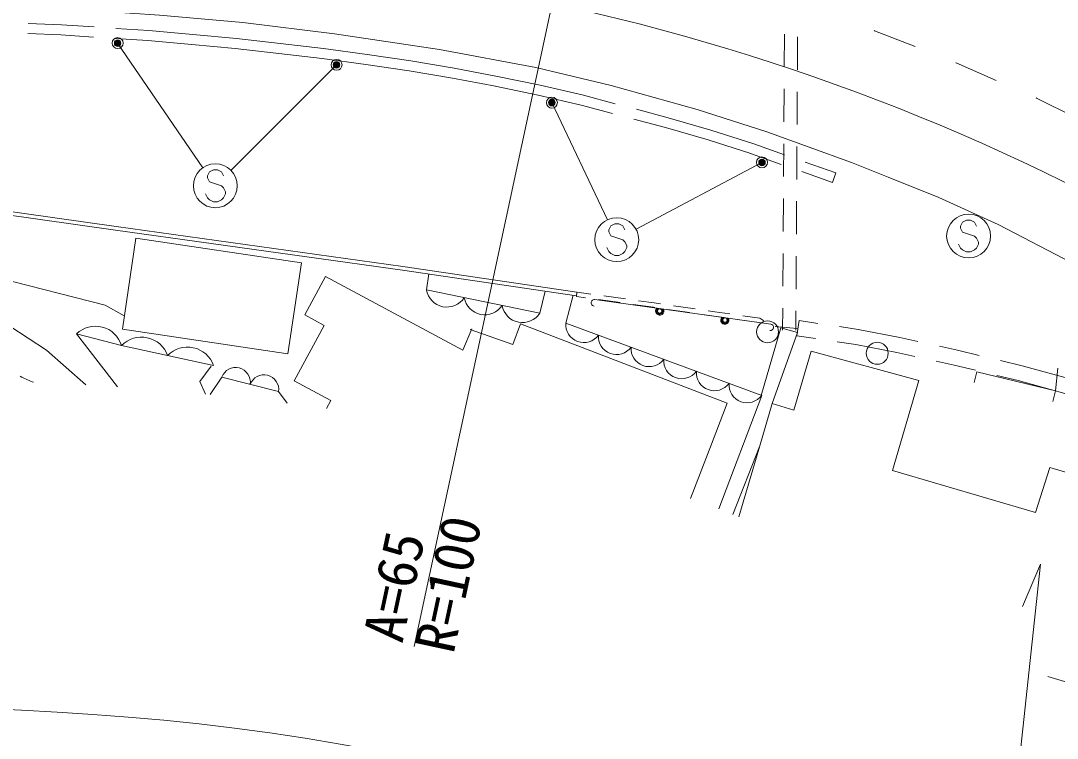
# Model space of a CAD drawing. Units: millimetres, scale not verified. Extents: x 40000 to 680000, y 20000 to 380000.
# Drawn here: x 235798 to 283069, y 264031 to 296754 of the extents above; entities that cross this region are included whole.
import ezdxf
from ezdxf.enums import TextEntityAlignment as Align

# ---------------------------------------------------------------- set-up
doc = ezdxf.new("R2010")
doc.units = ezdxf.units.MM
doc.header["$LTSCALE"] = 1000
doc.header["$PDMODE"] = 32
doc.header["$PDSIZE"] = 500
for name, color, linetype, lineweight in [('M-BGD', 7, 'Continuous', 13), ('M-BMK', 2, 'Continuous', 13), ('M-STR-HTXT', 7, 'Continuous', 13), ('M-STR-STRC', 7, 'Continuous', 13)]:
    doc.layers.add(name, color=color, linetype=linetype, lineweight=lineweight)
doc.styles.add('ＭＳ ゴシック', font='')
doc.styles.get('ＭＳ ゴシック').set_extended_font_data('MS Gothic')

msp = doc.modelspace()

# ---------------------------------------------------------------- linework, layer by layer
at = {"layer": 'M-BGD'}
for p, q in [((237653, 296564), (236135, 296630)), ((239144, 296468), (237653, 296564)), ((241633, 296308), (240142, 296404)), ((237628, 296105), (236115, 296170)), ((239114, 296009), (237628, 296105)), ((241598, 295849), (240112, 295945)), ((243649, 296133), (241633, 296308)), ((245631, 295943), (243649, 296133)), ((247629, 295720), (245631, 295943)), ((270618, 294646), (270627, 296146)), ((271217, 294518), (271226, 296018)), ((243607, 295675), (241598, 295849)), ((245584, 295485), (243607, 295675)), ((247576, 295263), (245584, 295485)), ((249608, 295483), (247629, 295720)), ((251600, 295210), (249608, 295483)), ((249549, 295027), (247576, 295263)), ((251536, 294754), (249549, 295027)), ((253592, 294920), (251600, 295210)), ((253520, 294465), (251536, 294754)), ((255568, 294587), (253592, 294920)), ((257535, 294217), (255568, 294587)), ((255487, 294134), (253520, 294465)), ((257450, 293765), (255487, 294134)), ((259494, 293810), (257535, 294217)), ((259395, 293361), (257442, 293767)), ((261460, 293355), (259494, 293810)), ((270603, 292146), (270612, 293646)), ((261349, 292909), (259395, 293361)), ((262908, 292970), (261460, 293355)), ((271202, 292018), (271211, 293518)), ((262791, 292525), (261349, 292909)), ((265323, 292328), (263875, 292713)), ((265199, 291885), (263757, 292268)), ((267277, 291756), (265323, 292328)), ((267142, 291316), (265199, 291885)), ((269227, 291134), (267277, 291756)), ((269087, 290695), (267142, 291316)), ((270629, 290638), (269227, 291134)), ((270587, 289646), (270597, 291146)), ((271187, 289518), (271196, 291018)), ((270476, 290204), (269074, 290700)), ((272974, 289810), (271572, 290305)), ((272821, 289376), (271419, 289871)), ((272974, 289810), (272821, 289376)), ((270572, 287146), (270581, 288646)), ((271171, 287018), (271180, 288518)), ((240438, 282685), (241053, 286839)), ((241053, 286839), (248602, 285713)), ((270557, 284646), (270566, 286146)), ((271156, 284518), (271165, 286018)), ((248602, 285713), (247982, 281559)), ((239656, 283778), (233020, 285482)), ((249697, 285097), (248752, 283334)), ((249697, 285097), (248752, 283334)), ((255962, 281735), (249697, 285097)), ((261166, 284379), (261138, 284181)), ((261549, 284123), (261138, 284181)), ((261799, 284290), (261166, 284379)), ((263383, 284066), (262393, 284206)), ((240515, 283293), (239656, 283778)), ((263133, 283899), (262143, 284039)), ((264657, 283685), (263727, 283816)), ((264685, 283883), (263977, 283982)), ((264717, 283676), (264657, 283685)), ((264967, 283842), (264685, 283883)), ((266551, 283612), (265561, 283756)), ((270544, 282640), (270550, 283646)), ((249633, 282862), (248752, 283334)), ((266301, 283446), (265311, 283590)), ((267428, 283283), (266894, 283360)), ((267456, 283481), (267145, 283526)), ((267884, 283218), (267428, 283283)), ((268135, 283385), (267456, 283481)), ((269497, 283191), (268729, 283300)), ((269681, 283064), (269497, 283191)), ((271144, 282637), (271150, 283518)), ((235294, 282829), (236973, 281726)), ((240438, 282685), (247982, 281559)), ((249633, 282862), (248274, 280329)), ((256366, 282707), (255962, 281735)), ((258592, 282924), (258233, 281991)), ((258592, 282924), (268010, 279309)), ((269468, 282993), (268478, 283134)), ((270468, 282746), (269566, 279670)), ((271202, 282717), (270207, 282809)), ((271221, 282531), (270468, 282746)), ((271302, 283078), (271199, 282385)), ((272154, 282952), (271302, 283078)), ((273996, 282679), (273143, 282805)), ((240395, 281941), (238337, 282470)), ((240395, 281941), (238337, 282470)), ((240218, 280060), (238337, 282470)), ((258233, 281991), (256296, 282678)), ((270068, 279293), (271221, 282531)), ((272044, 282260), (271199, 282385)), ((275892, 282307), (273996, 282679)), ((276716, 282126), (275892, 282307)), ((244590, 281029), (240395, 281941)), ((273877, 281989), (273033, 282114)), ((275750, 281622), (273877, 281989)), ((278517, 281730), (277693, 281911)), ((236973, 281726), (238772, 280152)), ((271849, 281681), (271062, 279001)), ((276762, 280350), (271849, 281681)), ((276567, 281442), (275750, 281622)), ((279503, 281492), (278517, 281730)), ((243971, 280308), (244490, 281004)), ((278360, 281048), (277543, 281228)), ((279337, 280812), (278360, 281048)), ((281461, 281019), (280475, 281257)), ((283868, 280361), (281461, 281019)), ((282986, 279876), (283095, 280905)), ((244970, 280502), (244434, 279708)), ((247556, 279839), (244970, 280502)), ((248274, 280329), (249946, 279432)), ((275553, 276236), (276762, 280350)), ((279399, 280743), (279282, 280257)), ((279399, 280743), (282986, 279878)), ((281286, 280341), (280309, 280577)), ((283683, 279685), (281286, 280341)), ((244219, 279729), (243971, 280308)), ((282986, 279878), (282869, 279392)), ((282986, 279878), (282869, 279392)), ((247950, 279310), (247556, 279839)), ((249946, 279432), (249748, 279064)), ((267639, 274488), (269589, 279667)), ((268010, 279309), (267293, 277442)), ((270068, 279293), (269504, 277374)), ((270068, 279293), (271062, 279001)), ((267293, 277442), (266340, 274972)), ((269504, 277374), (268275, 274242)), ((269504, 277374), (268543, 274137)), ((282076, 274326), (275553, 276236)), ((282729, 276377), (282076, 274326)), ((293128, 273344), (282729, 276377)), ((288862, 264964), (282640, 266855))]:
    msp.add_line(p, q, dxfattribs=at)
for points in [[(261166, 284379), (253227, 285552), (240148, 287370), (233149, 288355), (231973, 288509), (231950, 288341)], [(261141, 284211), (253202, 285384), (240124, 287201), (233126, 288186), (231950, 288341)], [(254403, 285206), (254301, 284478), (259475, 283417), (259711, 284422)], [(260991, 284233), (260654, 282967), (269589, 279667)], [(235776, 280541), (235841, 280504), (235907, 280470), (235974, 280437), (236041, 280406), (236108, 280376), (236176, 280347), (236244, 280320), (236312, 280293), (236380, 280268)]]:
    msp.add_lwpolyline(points, dxfattribs=at)
for centre in [(269858, 282566), (274859, 281589)]:
    msp.add_circle(centre, 500, dxfattribs=at)
for centre, radius, start, end in [((255233, 284640), 946, 189.8529, 326.9714), ((256958, 284286), 946, 189.8529, 326.9714), ((258682, 283933), 946, 189.8529, 326.9714), ((239206, 281584), 1241, 16.6917, 134.474), ((261476, 282903), 825, 175.5611, 323.9016), ((241304, 281068), 1260, 19.322, 136.1545), ((262966, 282353), 825, 175.5611, 323.9016), ((243401, 280612), 1260, 19.322, 136.1545), ((264455, 281803), 825, 175.5611, 323.9016), ((265944, 281253), 825, 175.5611, 323.9016), ((245599, 280268), 671, 351.6915, 159.5198), ((246892, 279936), 671, 351.6915, 159.5198), ((267433, 280703), 825, 175.5611, 323.9016), ((268923, 280154), 825, 175.5611, 323.9016)]:
    msp.add_arc(centre, radius, start, end, dxfattribs=at)
at = {"layer": 'M-BMK'}
msp.add_arc((239060, 199767), 100000, 40.13863, 77.89632, dxfattribs=at)
at = {"layer": 'M-STR-HTXT'}
for p, q in [((260028, 297544), (253738, 268211)), ((240217, 295733), (244109, 290051)), ((250203, 294743), (245380, 289930)), ((260021, 293017), (262556, 287669)), ((269603, 290292), (263870, 287241)), ((282297, 271971), (281489, 270045))]:
    msp.add_line(p, q, dxfattribs=at)
for points in [[(282297, 271971), (281120, 260919), (262070, 260919)], [(217966, 265510), (219591, 265522), (221216, 265533), (222841, 265540), (224465, 265543), (226090, 265540), (227715, 265529), (229340, 265510), (230965, 265480), (232589, 265438), (234213, 265383), (235836, 265313), (237459, 265226), (239080, 265122), (240701, 264998), (242319, 264854), (243935, 264687), (245549, 264496), (247160, 264281), (248766, 264038), (250368, 263768), (251966, 263469), (252689, 263322)]]:
    msp.add_lwpolyline(points, dxfattribs=at)
for centre, radius in [((240217, 295733), 150), ((240217, 295733), 120), ((240217, 295733), 90), ((240217, 295733), 60), ((240217, 295733), 30), ((240217, 295733), 20), ((250203, 294743), 150), ((250203, 294743), 120), ((250203, 294743), 90), ((250203, 294743), 60), ((250203, 294743), 30), ((250203, 294743), 20), ((260021, 293017), 150), ((260021, 293017), 120), ((260021, 293017), 90), ((260021, 293017), 60), ((260021, 293017), 30), ((260021, 293017), 20), ((269603, 290292), 150), ((269603, 290292), 120), ((269603, 290292), 90), ((269603, 290292), 60), ((269603, 290292), 30), ((269603, 290292), 20)]:
    msp.add_circle(centre, radius, dxfattribs=at)
for p in [(240217, 295733), (250203, 294743), (260021, 293017), (269603, 290292)]:
    msp.add_point(p, dxfattribs=at)
at = {"layer": 'M-STR-STRC'}
for p, q in [((274723, 296301), (274736, 296297)), ((274736, 296297), (276585, 295571)), ((278447, 294840), (278456, 294837)), ((278456, 294837), (280278, 294035)), ((282108, 293230), (282128, 293221)), ((282128, 293221), (283902, 292344)), ((244401, 289863), (244310, 289681)), ((244583, 289954), (244401, 289863)), ((244765, 289954), (244583, 289954)), ((244947, 289863), (244765, 289954)), ((245038, 289681), (244947, 289863)), ((244310, 289681), (244310, 289590)), ((244310, 289590), (244401, 289408)), ((244401, 289408), (244947, 289226)), ((244310, 288681), (244219, 288863)), ((244947, 289226), (245038, 289136)), ((245038, 289136), (245129, 288954)), ((245129, 288863), (245038, 288681)), ((245129, 288954), (245129, 288863)), ((244401, 288590), (244310, 288681)), ((244583, 288499), (244401, 288590)), ((244765, 288499), (244583, 288499)), ((244947, 288590), (244765, 288499)), ((245038, 288681), (244947, 288590)), ((262892, 287496), (262710, 287405)), ((263073, 287496), (262892, 287496)), ((263255, 287405), (263073, 287496)), ((278752, 287571), (278662, 287389)), ((278934, 287662), (278752, 287571)), ((279116, 287662), (278934, 287662)), ((279298, 287571), (279116, 287662)), ((279389, 287389), (279298, 287571)), ((262710, 287405), (262619, 287223)), ((262619, 287223), (262619, 287132)), ((262619, 287132), (262710, 286950)), ((262710, 286950), (263255, 286769)), ((263346, 287223), (263255, 287405)), ((278662, 287389), (278662, 287299)), ((278662, 287299), (278752, 287117)), ((278752, 287117), (279298, 286935)), ((279298, 286935), (279389, 286844)), ((263255, 286769), (263346, 286678)), ((263346, 286678), (263437, 286496)), ((263437, 286496), (263437, 286405)), ((278662, 286389), (278571, 286571)), ((279389, 286844), (279480, 286662)), ((279480, 286571), (279389, 286389)), ((279480, 286662), (279480, 286571)), ((262619, 286223), (262528, 286405)), ((262710, 286132), (262619, 286223)), ((262892, 286041), (262710, 286132)), ((263073, 286041), (262892, 286041)), ((263255, 286132), (263073, 286041)), ((263346, 286223), (263255, 286132)), ((263437, 286405), (263346, 286223)), ((278752, 286299), (278662, 286389)), ((278934, 286208), (278752, 286299)), ((279116, 286208), (278934, 286208)), ((279298, 286299), (279116, 286208)), ((279389, 286389), (279298, 286299)), ((261984, 284040), (270002, 282922))]:
    msp.add_line(p, q, dxfattribs=at)
for points in [[(142623, 297764), (157013, 297585), (169346, 297444), (177650, 297380), (182676, 297386), (189587, 297465), (200703, 297675), (207484, 297758), (214576, 297776), (224649, 297687), (233495, 297485), (238070, 297282), (242122, 297004), (245933, 296666), (250107, 296158), (254893, 295446), (259289, 294614), (262722, 293803), (266652, 292709), (269821, 291694), (273678, 290288)], [(304717, 271172), (303114, 272566), (300208, 274914), (296469, 277758), (293452, 279895), (289863, 282144), (286894, 283931), (283380, 285895), (280370, 287466), (277661, 288693), (275362, 289619), (273678, 290288)]]:
    msp.add_lwpolyline(points, dxfattribs=at)
for centre, radius in [((244674, 289226), 1000), ((279025, 286935), 1000), ((262982, 286769), 1000), ((264940, 283514), 100), ((267911, 283100), 100)]:
    msp.add_circle(centre, radius, dxfattribs=at)
for centre, radius, start, end in [((261963, 283891), 150, 82.0631, 262.0631), ((264940, 283514), 188, 135.1932, 28.933), ((264940, 283514), 150, 123.4728, 40.6535), ((264940, 283514), 112, 82.0632, 82.0631), ((267911, 283100), 188, 135.1932, 28.933), ((267911, 283100), 150, 123.4728, 40.6535), ((267911, 283100), 112, 82.06315, 82.06312), ((269981, 282774), 150, 262.0631, 82.0631)]:
    msp.add_arc(centre, radius, start, end, dxfattribs=at)

# ---------------------------------------------------------------- texts
at = {"layer": 'M-STR-HTXT', "style": 'ＭＳ ゴシック'}
msp.add_text('R=100', height=1833, rotation=77.896, dxfattribs=at).set_placement((253738, 268211), align=Align.TOP_LEFT)
msp.add_text('A=65', height=1833, rotation=77.896, dxfattribs=at).set_placement((253738, 268211), align=Align.BOTTOM_LEFT)

doc.saveas('drawing.dxf')
